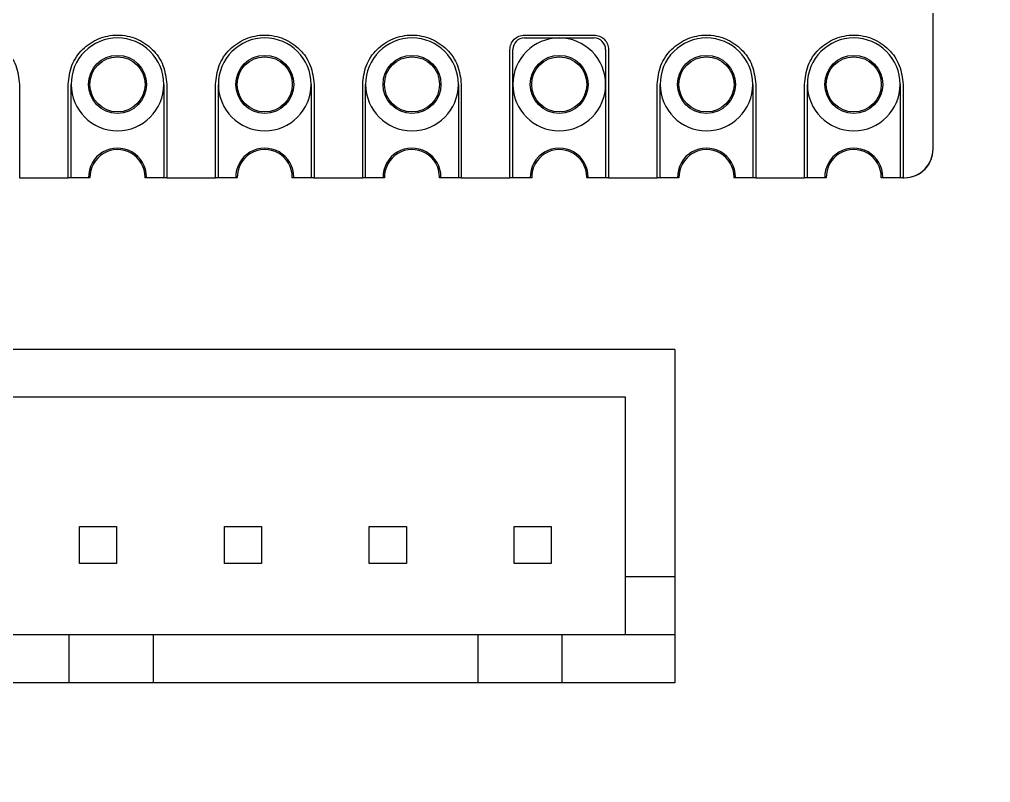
# Model space of a CAD drawing. Header units: millimetres. Extents: x -45 to 54, y -60 to 45.
# Drawn here: x -2.16 to 14.6, y -8.11 to 5.05 of the extents above; entities that cross this region are included whole.
import ezdxf

# ---------------------------------------------------------------- set-up
doc = ezdxf.new("R2010")
doc.units = ezdxf.units.MM

msp = doc.modelspace()

# ---------------------------------------------------------------- linework, layer by layer
at = {"color": 7, "linetype": 'Continuous', "lineweight": 25}
for p, q in [((13.605, 2.818), (13.605, 9.428)), ((6.555, 4.778), (7.755, 4.778)), ((6.555, 4.728), (7.155, 4.728)), ((7.155, 4.728), (7.755, 4.728)), ((6.305, 2.318), (6.305, 4.528)), ((6.355, 2.318), (6.355, 4.528)), ((7.955, 4.528), (7.955, 2.318)), ((8.005, 4.528), (8.005, 2.318)), ((-2.155, 3.928), (-2.155, 2.328)), ((-1.315, 2.328), (-1.315, 3.928)), ((-1.265, 2.328), (-1.265, 3.928)), ((0.335, 3.928), (0.335, 2.328)), ((0.385, 3.928), (0.385, 2.328)), ((1.225, 2.328), (1.225, 3.928)), ((1.275, 2.328), (1.275, 3.928)), ((2.875, 3.928), (2.875, 2.328)), ((2.925, 3.928), (2.925, 2.328)), ((3.765, 2.328), (3.765, 3.928)), ((3.815, 2.328), (3.815, 3.928)), ((5.415, 3.928), (5.415, 2.328)), ((5.465, 3.928), (5.465, 2.328)), ((8.845, 2.328), (8.845, 3.928)), ((8.895, 2.328), (8.895, 3.928)), ((10.495, 3.928), (10.495, 2.328)), ((10.545, 3.928), (10.545, 2.328)), ((11.385, 2.328), (11.385, 3.928)), ((11.435, 2.328), (11.435, 3.928)), ((13.035, 3.928), (13.035, 2.328)), ((13.085, 3.928), (13.085, 2.328)), ((13.602, 2.752), (13.605, 2.818)), ((-2.155, 2.328), (-2.156, 2.318)), ((-2.156, 2.318), (-1.315, 2.318)), ((-1.315, 2.318), (-1.315, 2.328)), ((-0.94, 2.318), (-1.314, 2.318)), ((0.383, 2.318), (0.009, 2.318)), ((0.385, 2.328), (0.384, 2.318)), ((0.384, 2.318), (1.225, 2.318)), ((1.225, 2.318), (1.225, 2.328)), ((1.6, 2.318), (1.226, 2.318)), ((2.923, 2.318), (2.549, 2.318)), ((2.925, 2.328), (2.924, 2.318)), ((2.924, 2.318), (3.765, 2.318)), ((3.765, 2.318), (3.765, 2.328)), ((4.14, 2.318), (3.766, 2.318)), ((5.463, 2.318), (5.089, 2.318)), ((5.465, 2.328), (5.464, 2.318)), ((5.464, 2.318), (6.305, 2.318)), ((6.68, 2.318), (6.306, 2.318)), ((8.003, 2.318), (7.629, 2.318)), ((8.005, 2.318), (8.845, 2.318)), ((8.845, 2.318), (8.845, 2.328)), ((9.22, 2.318), (8.846, 2.318)), ((10.543, 2.318), (10.169, 2.318)), ((10.545, 2.328), (10.544, 2.318)), ((10.544, 2.318), (11.385, 2.318)), ((11.385, 2.318), (11.385, 2.328)), ((11.76, 2.318), (11.386, 2.318)), ((13.083, 2.318), (12.709, 2.318)), ((13.085, 2.328), (13.084, 2.318)), ((13.084, 2.318), (13.105, 2.318)), ((13.105, 2.318), (13.17, 2.32)), ((9.148, -0.642), (-3.252, -0.642)), ((9.148, -0.642), (9.148, -6.392)), ((8.298, -1.467), (-2.402, -1.467)), ((8.298, -5.567), (8.298, -1.467)), ((-1.122, -4.337), (-1.122, -3.697)), ((-1.122, -3.697), (-0.482, -3.697)), ((-0.482, -3.697), (-0.482, -4.337)), ((1.378, -3.697), (2.018, -3.697)), ((1.378, -4.337), (1.378, -3.697)), ((2.018, -3.697), (2.018, -4.337)), ((3.878, -3.697), (4.518, -3.697)), ((3.878, -4.337), (3.878, -3.697)), ((4.518, -3.697), (4.518, -4.337)), ((6.378, -4.337), (6.378, -3.697)), ((6.378, -3.697), (7.018, -3.697)), ((7.018, -3.697), (7.018, -4.337)), ((-0.482, -4.337), (-1.122, -4.337)), ((2.018, -4.337), (1.378, -4.337)), ((4.518, -4.337), (3.878, -4.337)), ((7.018, -4.337), (6.378, -4.337)), ((9.148, -4.567), (8.298, -4.567)), ((9.148, -5.567), (-3.252, -5.567)), ((-1.302, -5.567), (-1.302, -6.392)), ((0.148, -5.567), (0.148, -6.392)), ((5.748, -5.567), (5.748, -6.392)), ((7.198, -5.567), (7.198, -6.392)), ((9.148, -6.392), (-3.252, -6.392))]:
    msp.add_line(p, q, dxfattribs=at)
for centre, radius in [((-0.465, 3.928), 0.5), ((-0.465, 3.928), 0.475), ((2.075, 3.928), 0.5), ((2.075, 3.928), 0.475), ((4.615, 3.928), 0.5), ((4.615, 3.928), 0.475), ((7.155, 3.928), 0.5), ((7.155, 3.928), 0.475), ((9.695, 3.928), 0.5), ((9.695, 3.928), 0.475), ((12.235, 3.928), 0.5), ((12.235, 3.928), 0.475)]:
    msp.add_circle(centre, radius, dxfattribs=at)
for centre, radius, start, end in [((0, 0), 45, 58.796, 306.9542), ((-0.465, 3.928), 0.8, 89.9999, 180.0001), ((-0.465, 3.928), 0.8, 0.0001, 89.9999), ((2.075, 3.928), 0.8, 89.9999, 180.0001), ((2.075, 3.928), 0.8, 0.0001, 89.9999), ((4.615, 3.928), 0.8, 89.9999, 180.0001), ((4.615, 3.928), 0.8, 0.0001, 89.9999), ((7.155, 3.928), 0.8, 90, 179.9999), ((6.555, 4.528), 0.2, 90.0003, 179.9997), ((7.155, 3.928), 0.8, 360, 90.0001), ((7.755, 4.528), 0.2, 0.0003, 89.9997), ((9.695, 3.928), 0.8, 89.9999, 180.0001), ((9.695, 3.928), 0.8, 0.0001, 89.9999), ((12.235, 3.928), 0.8, 89.9999, 180.0001), ((12.235, 3.928), 0.8, 0.0001, 89.9999), ((-0.465, 3.928), 0.8, 180, 0), ((2.075, 3.928), 0.8, 180, 0), ((4.615, 3.928), 0.8, 180, 0), ((7.155, 3.928), 0.8, 180, 0), ((9.695, 3.928), 0.8, 180, 0), ((12.235, 3.928), 0.8, 180, 0), ((-0.465, 2.328), 0.5, 0, 181.146), ((-0.465, 2.328), 0.475, 360, 181.2063), ((2.075, 2.328), 0.5, 0, 181.146), ((2.075, 2.328), 0.475, 360, 181.2063), ((4.615, 2.328), 0.5, 0, 181.146), ((4.615, 2.328), 0.475, 360, 181.2063), ((7.155, 2.328), 0.5, 0, 181.146), ((7.155, 2.328), 0.475, 360, 181.2063), ((9.695, 2.328), 0.5, 0, 181.146), ((9.695, 2.328), 0.475, 360, 181.2063), ((12.235, 2.328), 0.5, 0, 181.146), ((12.235, 2.328), 0.475, 360, 181.2063), ((13.105, 2.818), 0.5, 270.0002, 359.9998), ((-0.465, 2.328), 0.8, 180, 180.7162), ((-0.465, 2.328), 0.475, 358.7937, 0), ((-0.465, 2.328), 0.5, 358.854, 360), ((-0.465, 2.328), 0.8, 359.2838, 0), ((2.075, 2.328), 0.8, 180, 180.7162), ((2.075, 2.328), 0.475, 358.7937, 0), ((2.075, 2.328), 0.5, 358.854, 360), ((2.075, 2.328), 0.8, 359.2838, 0), ((4.615, 2.328), 0.8, 180, 180.7162), ((4.615, 2.328), 0.475, 358.7937, 0), ((4.615, 2.328), 0.5, 358.854, 360), ((4.615, 2.328), 0.8, 359.2838, 0), ((7.155, 2.328), 0.475, 358.7937, 0), ((7.155, 2.328), 0.5, 358.854, 360), ((9.695, 2.328), 0.8, 180, 180.7162), ((9.695, 2.328), 0.475, 358.7937, 0), ((9.695, 2.328), 0.5, 358.854, 360), ((9.695, 2.328), 0.8, 359.2838, 0), ((12.235, 2.328), 0.8, 180, 180.7162), ((12.235, 2.328), 0.475, 358.7937, 0), ((12.235, 2.328), 0.5, 358.854, 360), ((12.235, 2.328), 0.8, 359.2838, 0)]:
    msp.add_arc(centre, radius, start, end, dxfattribs=at)
for points in [[(-3.855, 3.928), (-3.843, 4.039), (-3.817, 4.262), (-3.621, 4.545), (-3.34, 4.734), (-3.005, 4.8), (-2.671, 4.734), (-2.39, 4.545), (-2.194, 4.262), (-2.168, 4.039), (-2.155, 3.928)], [(-1.315, 3.928), (-1.303, 4.039), (-1.277, 4.262), (-1.081, 4.545), (-0.8, 4.734), (-0.465, 4.8), (-0.131, 4.734), (0.15, 4.545), (0.346, 4.262), (0.372, 4.039), (0.385, 3.928)], [(1.225, 3.928), (1.237, 4.039), (1.263, 4.262), (1.459, 4.545), (1.74, 4.734), (2.075, 4.8), (2.409, 4.734), (2.69, 4.545), (2.886, 4.262), (2.912, 4.039), (2.925, 3.928)], [(3.765, 3.928), (3.777, 4.039), (3.803, 4.262), (3.999, 4.545), (4.28, 4.734), (4.615, 4.8), (4.949, 4.734), (5.23, 4.545), (5.426, 4.262), (5.452, 4.039), (5.465, 3.928)], [(8.845, 3.928), (8.857, 4.039), (8.883, 4.262), (9.079, 4.545), (9.36, 4.734), (9.695, 4.8), (10.029, 4.734), (10.31, 4.545), (10.506, 4.262), (10.532, 4.039), (10.545, 3.928)], [(11.385, 3.928), (11.397, 4.039), (11.423, 4.262), (11.619, 4.545), (11.9, 4.734), (12.235, 4.8), (12.569, 4.734), (12.85, 4.545), (13.046, 4.262), (13.072, 4.039), (13.085, 3.928)]]:
    msp.add_open_spline(points, degree=3, dxfattribs=at)
for points, knots in [([(6.305, 4.528), (6.308, 4.561), (6.315, 4.627), (6.374, 4.709), (6.456, 4.767), (6.522, 4.774), (6.555, 4.778)], [0, 0, 0, 0, 0.24981, 0.500367, 0.750184, 1, 1, 1, 1]), ([(7.755, 4.778), (7.787, 4.774), (7.853, 4.768), (7.935, 4.709), (7.993, 4.626), (8.001, 4.561), (8.005, 4.528)], [0, 0, 0, 0, 0.24981, 0.500367, 0.750184, 1, 1, 1, 1]), ([(13.17, 2.32), (13.224, 2.332), (13.332, 2.356), (13.465, 2.457), (13.567, 2.591), (13.59, 2.698), (13.602, 2.752)], [0, 0, 0, 0, 0.2497685, 0.4999748, 0.7497691, 1, 1, 1, 1])]:
    msp.add_open_spline(points, degree=3, knots=knots, dxfattribs=at)

doc.saveas('drawing.dxf')
